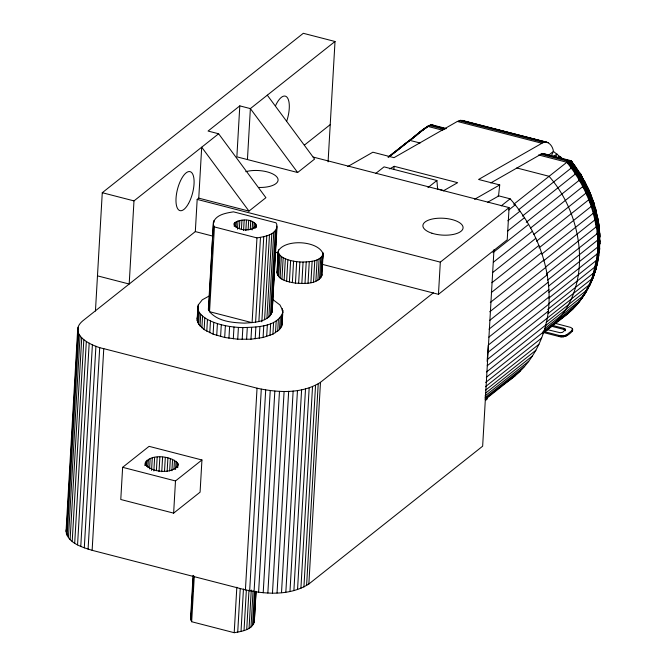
<?xml version="1.0" encoding="UTF-8"?>
<svg xmlns="http://www.w3.org/2000/svg" width="666" height="666" viewBox="0 0 666 666"><rect width="100%" height="100%" fill="white"/><g stroke="black" fill="none" stroke-linecap="round" stroke-linejoin="round"><path stroke-width="1" d="M540.942 154.262L568.115 161.272C597.244 198.185 610.056 254.42 583.25 295.771L545.454 325.749M538.553 154.953L566.766 162.229C580.427 179.021 590.359 198.926 594.904 220.121L596.22 221.72C599.025 236.347 599.134 251.548 595.937 266.125L548.459 303.863M548.418 286.238L598.301 246.595L599.883 243.839L599.741 239.843M487.137 361.422L488.261 345.096L549.1 296.853C548.951 260.781 533.824 225.682 510.139 198.809L498.093 195.704M504.936 383.258C534.057 365.184 549.567 330.478 549.1 296.853M493.981 249.683L482.65 446.187L308.858 583.999C290.234 595.829 266.159 594.372 245.413 589.868L92.133 550.324C82.068 547.202 66.25 542.757 66.125 529.886M195.513 231.443L82.634 320.954C66.958 334.332 92.599 346.611 103.763 348.643L257.043 388.186C277.789 392.69 301.865 394.147 320.488 382.309L433.375 292.799M548.842 292.241L597.077 253.987L599.591 249.334L599.708 241.7M548.851 298.127L596.286 260.514L598.334 257.875L599.425 247.069L599.591 249.334M598.01 252.164L597.46 247.352L599.974 240.892M599.883 243.839L599.941 242.765M66.026 531.834L77.756 328.205M66.375 533.799L78.005 332.109M78.014 331.46L78.255 327.322M67.183 535.755L78.813 334.074M68.431 537.695L80.062 336.014M70.105 539.593L81.735 337.912M72.203 541.433L83.833 339.752M74.7 543.198L86.322 341.516M77.556 544.871L89.186 343.19M80.769 546.436L92.399 344.747M95.446 311.022L102.273 192.715L303.305 33.3L335.015 41.483L328.08 161.855M84.291 547.877L95.921 346.187M88.087 549.175L99.717 347.494M92.133 550.324L103.763 348.643M212.404 236.005L195.321 231.593L197.178 199.409L198.759 198.152L248.976 211.105L265.909 197.685L218.631 133.774L133.983 200.891L129.187 284.032L97.477 275.857M122.636 467.316L120.779 499.5L173.635 513.136L200.083 492.166L201.94 459.981L149.084 446.345L122.636 467.316L175.491 480.952L201.94 459.981M145.096 465.584C145.762 452.63 174.159 455.286 178.305 464.635C173.834 474.683 149.908 472.835 145.221 463.503M145.18 465.476L145.355 462.362M145.704 465.426L145.946 461.272M146.603 466.483L146.961 460.248M147.902 467.64L148.385 459.332M149.567 468.931L150.166 458.549M151.548 470.371L152.273 457.917M153.854 470.945L154.629 457.45M156.41 470.654L157.184 457.159M159.024 471.595L159.865 457.067M161.763 471.695L162.596 457.159M164.527 470.937L165.31 457.434M167.141 471.395L167.915 457.9M169.647 470.987L170.363 458.533M171.911 470.729L172.569 459.315M173.951 469.563L174.484 460.223M175.574 469.547L176.057 461.238M173.635 513.136L175.491 480.952M176.931 467.524L177.231 462.337M177.747 467.624L177.989 463.478M198.759 198.152L201.698 147.194L248.976 211.105M273.21 299.825L279.953 304.97L282.817 310.581L282.168 324.25L281.735 326.099L279.495 329.612L272.918 334.174L263.087 337.479L250.965 339.219L237.737 339.219L224.692 337.471L213.112 334.157L204.129 329.595L198.626 324.234L197.169 320.479L198.252 304.953L202.281 299.808L209.282 295.937M197.169 320.479L197.819 306.801M197.744 313.803L198.252 304.953M197.669 322.361L198.351 310.564L197.852 308.674M198.626 324.234L199.309 312.437L198.351 310.564M200.033 326.082L200.716 314.277L199.309 312.437M201.873 327.872L202.556 316.075L200.716 314.277M204.129 329.595L204.812 317.799L202.556 316.075M206.776 331.227L207.459 319.43L204.812 317.799M256.035 591.858L254.362 620.87C253.08 629.878 241.533 631.435 234.207 632.7L191.658 621.728L190.551 618.448L193.09 575.374M208.35 309.665L213.461 222.036C216.6 214.402 226.274 213.053 233.466 211.838L276.015 222.81L276.806 224.45L272.228 311.055M190.867 620.088L193.44 575.532M208.733 310.273L213.461 222.036M191.375 614.21L191.492 612.137M192.033 602.805L192.149 600.732M192.69 591.408L192.807 589.335M193.348 580.011L193.465 577.938M209.357 302.314L209.474 300.241M210.015 290.917L210.131 288.844M210.672 279.52L210.789 277.447M211.33 268.123L211.447 266.05M213.361 232.892L213.478 230.819M213.961 222.527L214.077 220.454M191.658 621.728L194.281 576.248M213.636 225.308L214.427 226.94L209.54 311.688C217.99 321.561 232.517 322.719 244.688 323.135C254.104 322.394 269.572 322.211 272.244 310.88M209.782 332.759L210.464 320.954L207.459 319.43M213.112 334.157L213.794 322.361L210.464 320.954M216.733 335.423L217.416 323.618L213.794 322.361M220.604 336.53L221.287 324.725L217.416 323.618M224.692 337.471L225.374 325.674L221.287 324.725M297.644 172.511L250.374 108.6L239.802 105.877L236.863 156.835L297.644 172.511L314.577 159.091L267.299 95.18M234.191 226.24L234.374 223.143C239.935 218.39 255.727 218.223 256.318 227.273M234.94 226.423L235.181 222.286M228.938 338.236L229.62 326.44L225.374 325.674M236.039 227.739L236.397 221.537M237.496 229.196L237.97 220.921M239.369 228.738L239.852 220.471M233.3 338.827L233.982 327.023L229.62 326.44M241.408 229.504L241.941 220.205M247.436 159.557L250.374 108.6L335.015 41.483M243.581 230.461L244.172 220.121M237.737 339.219L238.411 327.414L233.982 327.023M245.846 230.578L246.445 220.238M248.135 229.845L248.668 220.546M242.191 339.419L242.865 327.614C256.418 327.006 276.931 327.339 282.85 312.454M250.274 229.295L250.749 221.029M252.123 229.936L252.605 221.67M246.611 339.419L247.294 327.614M253.796 228.638L254.154 222.436M255.045 228.48L255.344 223.31M255.935 227.347L256.11 224.242M250.965 339.219L251.648 327.422M234.207 632.7L236.83 587.221M277.131 226.09C275.841 235.09 264.294 236.646 256.968 237.912L252.089 322.669L209.54 311.688L208.733 309.998L208.583 306.76M237.72 632.176L240.235 588.652M255.586 322.361L260.489 237.387M255.195 338.827L255.869 327.031M241.009 631.468L243.456 588.985M258.874 321.645L263.769 236.68M259.249 338.245L259.931 326.448M245.413 589.868L257.043 388.186M244.022 630.577L246.353 590.168M261.83 321.803L266.783 235.797M263.087 337.479L263.769 325.682M246.72 629.537L248.992 590.159M264.585 319.713L269.48 234.748M249.658 590.859L261.288 389.169M249.059 628.346L251.265 590.001M266.916 318.523L271.82 233.558M266.675 336.538L267.357 324.742M250.999 627.022L253.088 590.759M268.864 317.207L273.759 232.243M254.071 591.674L265.701 389.985M252.522 625.599L254.495 591.4M270.388 315.776L275.283 230.811M269.963 335.431L270.646 323.626M253.596 624.075L255.453 591.957M271.462 314.26L276.365 229.295M254.104 618.198L254.345 614.052M254.762 606.801L255.003 602.655M255.419 595.404L255.652 591.258M272.086 306.31L272.327 302.164M272.744 294.905L272.985 290.767M273.401 283.508L273.701 278.33M274.059 272.111L274.359 266.933M274.717 260.714L274.958 256.568M275.374 249.317L275.674 244.139M276.032 237.92L276.332 232.734M254.221 622.494L256.01 591.416M272.078 312.679L276.981 227.714M272.918 334.174L273.601 322.369M258.599 592.307L270.23 390.626M276.989 272.619L278.221 251.165C284.673 238.644 318.548 240.484 323.118 253.971L321.878 275.424C317.59 284.773 304.121 283.55 295.446 283.133C288.961 281.926 276.34 280.136 277.331 271.295M277.106 273.976L278.221 251.165M277.622 266.192L278.038 259.032M278.271 254.953L278.571 249.842M277.672 275.324L278.912 253.871L278.338 252.514M275.508 332.767L276.19 320.97M278.688 276.656L279.92 255.195L278.912 253.871M280.12 277.93L281.36 256.468L279.92 255.195M277.714 331.243L278.388 319.447M263.203 592.765L274.833 391.084M281.951 279.121L283.183 257.667L281.36 256.468M279.495 329.612L280.17 317.815M280.836 327.888L281.518 316.092M282.201 310.656L282.317 308.691M284.132 280.211L285.364 258.758L283.183 257.667M281.735 326.099L282.409 314.294M282.584 314.51L282.168 324.25M282.7 312.545L282.817 310.581M267.849 593.031L279.479 391.342M286.63 281.177L287.862 259.715L285.364 258.758M289.385 281.993L290.617 260.539L287.862 259.715M272.469 593.098L284.099 391.417M292.341 282.65L293.581 261.197L290.617 260.539M277.039 592.981L288.669 391.292M295.446 283.133L296.686 261.671L293.581 261.197M298.634 283.425L299.875 261.971L296.686 261.671M281.51 592.665L293.14 390.984M301.84 283.533L303.072 262.071C309.923 261.63 320.329 261.613 323.118 253.971M285.839 592.166L297.469 390.484M304.995 283.441L306.227 261.988M289.976 591.483L301.606 389.793M308.033 283.158L309.265 261.705M310.897 282.692L312.138 261.238M293.889 590.617L305.519 388.936M313.528 282.051L314.768 260.589M297.544 589.585L309.174 387.903M315.875 281.243L317.108 259.782M317.882 280.286L319.122 258.833M300.899 588.394L312.529 386.713M319.522 279.204L320.754 257.75M320.746 278.013L321.986 256.56M321.536 276.748L322.777 255.294M322.003 269.988L322.469 261.813M322.652 258.749L323.002 252.614M303.921 587.062L315.551 385.373M306.585 585.589L318.215 383.907M308.858 583.999L320.488 382.309M321.911 264.252L438.461 294.322L440.318 262.138L509.09 207.601L313.17 157.059M487.204 397.227L487.087 399.184L485.481 400.457M509.09 207.601L507.234 239.785L438.461 294.322M555.569 323.418L570.72 327.422L572.402 328.579L572.527 330.944C569.155 334.898 564.152 338.211 558.799 336.463L558.866 335.389L543.997 331.551M560.256 336.746L560.322 335.672L558.866 335.389M564.701 336.596L564.76 335.522L563.311 336.813L563.378 335.739L561.863 335.789L561.796 336.863L566.791 334.657L572.086 330.461L572.402 328.579M565.517 330.686L565.401 329.229L565.342 330.294L564.393 328.529L564.327 329.603L563.627 328.28L565.401 329.229L565.517 330.686L563.561 329.354L563.627 328.28L551.789 325.224M565.867 336.222L565.925 335.148M566.733 335.731L566.791 334.657M572.019 331.535L572.086 330.461M572.527 330.944L572.693 329.229M598.609 254.154C597.61 271.045 588.91 286.896 579.778 300.791L544.388 328.854M547.594 280.136L598.942 239.111L599.916 236.197L599.1 225.99L596.028 210.281L594.946 209.224M599.791 233.475L599.858 237.213M546.353 273.976L596.994 233.816L599 231.593L599.258 228.654L599.733 234.465L598.151 237.079L597.435 240.617L598.334 244.68M595.138 271.903L597.627 261.821L597.111 264.444L595.937 266.125M599.034 226.906L598.451 222.061L599.034 226.906L597.435 229.412L596.994 233.816L598.151 237.079M596.07 267.882C594.588 276.09 590.218 283.291 586.371 290.476C577.139 309.415 558.158 320.837 542.415 333.741M593.548 276.59L594.13 273.751M599.508 250.383L599.658 248.202M588.752 286.738L592.79 278.563L593.389 275.682M190.551 618.448L190.701 616.824M590.617 281.943L589.968 284.94L586.371 290.476L546.162 322.361M393.881 169.347L394.205 166.317L457.634 182.675L443.198 190.926M562.745 158.866L553.404 151.407C552.947 145.987 547.635 139.385 541.916 143.273L478.579 179.47L499.725 184.932L498.518 196.062L487.745 202.214M522.377 216.1L577.588 172.219L578.479 171.037L574.084 164.752L570.887 160.689L568.115 161.272L513.711 204.304M599.1 250.116L599.342 248.093M599.567 249.242L598.334 257.875M595.554 209.665L595.188 208.275L596.22 210.964L594.488 214.019L594.904 220.121L596.153 226.973L597.435 229.412M595.654 208.866L595.287 211.205L593.256 213.286L541.808 254.087M256.443 225.208C252.647 232.143 237.271 231.185 234.007 224.067L234.374 223.143M565.576 329.62L562.579 332.334L560.131 332.717L547.485 329.67M538.961 247.927L592.066 205.769L593.847 202.905L591.192 196.145M597.111 264.444L598.834 255.369M596.286 260.514L591.591 280.319M583.899 181.135L584.665 181.393L588.278 188.836L586.355 191.358L585.98 193.123L533.732 234.557M587.32 187.97L588.178 188.42L591.391 196.112L588.786 199.758L536.53 241.192M197.144 318.598L197.577 316.758M586.355 191.358L582.817 186.605L582.7 184.074L579.295 180.236L578.612 176.973L575.432 174.034L574.1 170.105L576.365 167.915L575.832 168.04M595.978 269.214L595.013 271.495L593.489 273.102L547.668 309.44M587.912 288.819L591.674 280.852L590.659 283.275L589.127 284.915L487.212 365.767M580.635 300L584.806 294.097L585.889 291.55M594.447 272.827L595.687 269.147M582.925 296.711C576.257 306.452 567.524 314.61 557.608 321.004C567.698 314.31 577.78 305.91 583.483 295.096L582.459 296.495M579.337 300.399L578.105 302.805L568.231 313.153M566.766 162.229L569.48 163.861L571.253 168.023L573.368 169.064L575.657 166.908L575.149 167.066M594.014 275.141L592.274 279.47M518.198 210.09L571.253 168.023L571.736 166.816L574.084 164.752L573.617 164.96M588.278 188.836L585.272 182.934L585.456 183.999L583.674 185.897L530.561 228.038M590.659 283.275L593.264 277.089M584.665 181.393L582.7 184.074M551.04 156.477L553.404 151.407L547.927 155.744M577.888 171.07C580.785 172.827 584.398 178.305 579.295 180.236L526.24 222.302M589.435 285.872L589.968 284.94M585.431 292.832L586.671 291L584.107 294.98M581.901 298.118L575.957 305.503L542.981 331.66M587.196 289.427L588.96 286.33M586.13 291.958L588.453 287.87M577.539 303.804L578.105 302.805M572.843 308.941L574.159 307.009M582.226 177.289C579.961 172.344 581.435 175.341 578.612 176.973M555.477 156.685L557.126 154.071L552.83 156.635M581.668 298.584L585.347 293.14M573.185 163.786L570.204 160.489L573.185 163.786L570.895 165.692L571.253 168.023L574.1 170.105M576.823 304.712L578.18 303.063M596.22 221.72L597.827 219.314L597.244 215.459L598.592 223.776L596.994 226.24L545.504 267.141M412.129 138.928L417.957 133.408L429.22 125.441L432.484 124.967L446.253 128.53M415.01 136.28L422.194 130.128L429.22 125.441L444.314 129.337M415.409 136.347L416.6 135.215M563.494 316.858L560.847 318.423M569.48 163.861L571.911 161.896L570.887 160.689L543.056 153.488M573.568 308.025L567.39 313.461M411.896 138.744L421.362 130.761L427.247 127.223M418.523 133.475L419.846 132.301L388.195 157.01M239.802 105.877L208.058 131.044L218.631 133.774M304.42 145.088L330.228 124.625M388.12 157.126L425.008 128.297M393.381 153.43L394.988 152.156M406.26 143.215L395.787 151.515L404.978 143.756L409.998 140.418L420.071 143.015M408.674 141.3L410.289 140.018M389.119 156.968L427.722 126.365L442.832 130.261M375.915 173.318L384.049 166.866L436.904 180.503L437.654 189.502M427.955 187.596L436.904 180.503M501.215 205.886L510.139 198.809M508.741 210.006L515.226 204.862M507.85 220.804L520.013 211.155M507.45 231.177L524.492 217.674M492.932 252.68L528.629 224.384M493.481 262.138L532.417 231.26M492.857 272.386L535.847 238.295M491.858 282.759L538.902 245.454M491.283 292.59L541.575 252.705M490.318 302.489L543.856 260.031M543.456 260.922L596.42 218.681L597.369 217.024L593.248 201.815M489.76 311.788L545.729 267.407M489.602 320.471L547.194 274.8M489.035 329.154L548.251 282.193M488.861 337.154L548.884 289.552M488.061 352.322L548.901 304.079M487.437 359.432L548.276 311.189M548.085 313.544L591.5 279.112C597.544 269.539 598.143 257.026 598.975 245.821C599.25 234.882 597.885 223.926 595.163 213.328C589.876 194.489 581.385 175.841 568.115 161.272M486.563 371.944L545.779 324.983M486.322 377.297L543.922 331.626M543.106 332.5L546.328 329.945M542.857 332.867L571.819 309.898M485.68 382.442L541.658 338.053M485.456 386.713L538.994 344.264M485.656 390.093L535.955 350.216M485.489 393.206L532.534 355.902M484.948 396.029L528.754 361.288M484.881 397.893L524.625 366.375M485.289 398.784L520.163 371.129M485.156 399.525L515.384 375.541M564.244 315.925L565.817 314.693M429.22 125.441L422.194 130.128L423.176 129.645M427.722 126.365L422.702 129.704L423.976 129.046M543.231 332.834C594.638 297.269 586.763 219.081 549.042 176.282L516.799 167.965M561.621 317.699L563.203 316.658L559.224 319.713M445.854 128.854L430.81 124.975L425.815 127.547M347.727 166.575L372.868 152.206L394.014 157.659L457.342 121.453L460.722 120.313L546.861 142.208M389.693 168.898L394.205 166.317M490.75 182.959L540.709 154.404L543.206 153.621L545.404 154.296M474.583 199.3L499.725 184.932M426.789 127.064L430.81 124.975M416.2 135.14L417.191 134.649M574.475 166.134L574.966 165.959L572.652 168.065L571.253 168.023M430.869 125.716L432.484 124.967L435.93 126.34M558.832 157.75L560.68 156.943L558.691 156.402L560.68 156.943M542.057 153.813L545.62 154.462M299.875 261.971L303.072 262.071M238.411 327.414L242.865 327.614M560.322 335.672L561.863 335.789M548.318 142.724L462.287 120.388M460.722 120.313L545.288 142.124M459.065 120.663L543.639 142.482M457.342 121.453L541.916 143.273M541.167 153.446L569.264 160.689C581.118 172.153 587.995 188.311 593.731 203.588M436.929 126.598L442.948 128.155M548.26 155.32L551.273 156.102M553.279 156.618L556.285 157.392M561.305 158.683L571.328 161.272L574.009 164.877M437.296 188.878L444.347 190.692M197.178 199.409L440.318 262.138M102.273 192.715L133.983 200.891M214.427 226.94L256.968 237.912M275.699 252.331L278.713 253.105M550.74 326.04L563.561 329.354M542.94 332.376L558.799 336.463M587.77 188.961L588.644 189.435L591.391 196.112M593.847 202.905L591.258 195.604L590.309 194.955L591.325 197.752M593.256 213.286L594.488 214.019M596.128 214.252L596.753 214.768L595.754 210.514M593.489 273.102L593.947 273.626M573.925 164.793L575.599 167.066M575.474 166.925L576.315 168.082M570.887 160.689L571.803 161.988M597.194 216.974L598.301 221.187M576.173 167.915L578.454 171.245M576.348 168.798L577.38 170.313M571.911 161.896L573.126 163.728M578.263 170.987L580.719 174.792M589.543 198.809L585.98 193.123L588.577 190.418L587.82 188.12M584.715 181.718L581.926 176.881L585.655 183.508M599.034 231.585L599.558 232.517M588.786 199.758L592.066 205.769M572.344 329.653L572.635 330.303M588.278 189.119L590.85 195.205M570.213 163.27L569.264 160.689C589.593 186.105 601.964 218.848 599.084 251.631L597.077 253.987L597.169 259.515M593.689 202.314L595.837 209.532M596.028 210.281L596.22 210.964M599.683 235.206L599.916 241.949M254.046 619.23L254.362 620.87M571.328 161.272L571.503 162.188M599.425 230.511L598.359 224.292L598.551 226.032M321.761 274.076L321.878 275.424M245.754 171.678A20.122 8.442 3.3 0 1 276.931 177.039A20.122 8.442 3.3 0 1 258.525 187.437M275.566 105.611A20.122 7.776 -75.5 0 1 287.321 97.619A20.122 7.776 -75.5 0 1 286.796 120.921M431.968 233.233A20.122 8.442 3.3 0 0 463.053 228.122A20.122 8.442 3.3 0 0 433.941 218.706A20.122 8.442 3.3 0 0 431.968 233.233M188.586 203.421A20.122 7.776 -75.5 0 0 190.468 171.778A20.122 7.776 -75.5 0 0 176.04 198.185A20.122 7.776 -75.5 0 0 188.586 203.421"/></g></svg>
